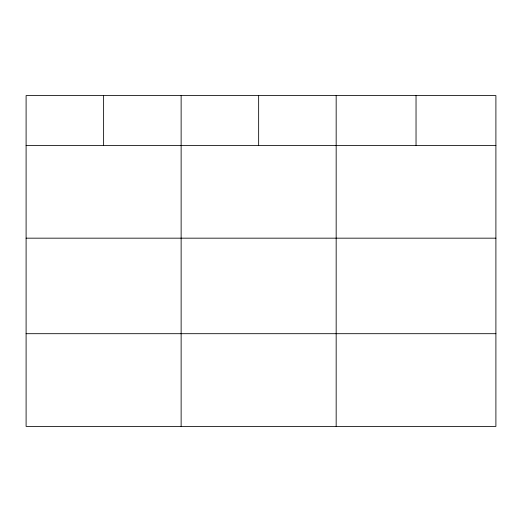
<?xml version="1.0" encoding="UTF-8"?>
<svg xmlns="http://www.w3.org/2000/svg" width="522" height="522" viewBox="0 0 522 522"><rect width="100%" height="100%" fill="white"/><g stroke="black" fill="none" stroke-linecap="round" stroke-linejoin="round"><path stroke-width="0.78" d="M495.9 238.169L495.9 95.585L26.1 95.585L26.1 426.415L495.9 426.415L495.9 238.169L26.1 238.169M26.1 145.449L495.9 145.449M26.1 333.695L495.9 333.695M416.034 95.585L416.034 145.449M336.168 95.585L336.168 426.415M258.651 95.585L258.651 145.449M181.134 95.585L181.134 426.415M103.617 95.585L103.617 145.449"/></g></svg>
